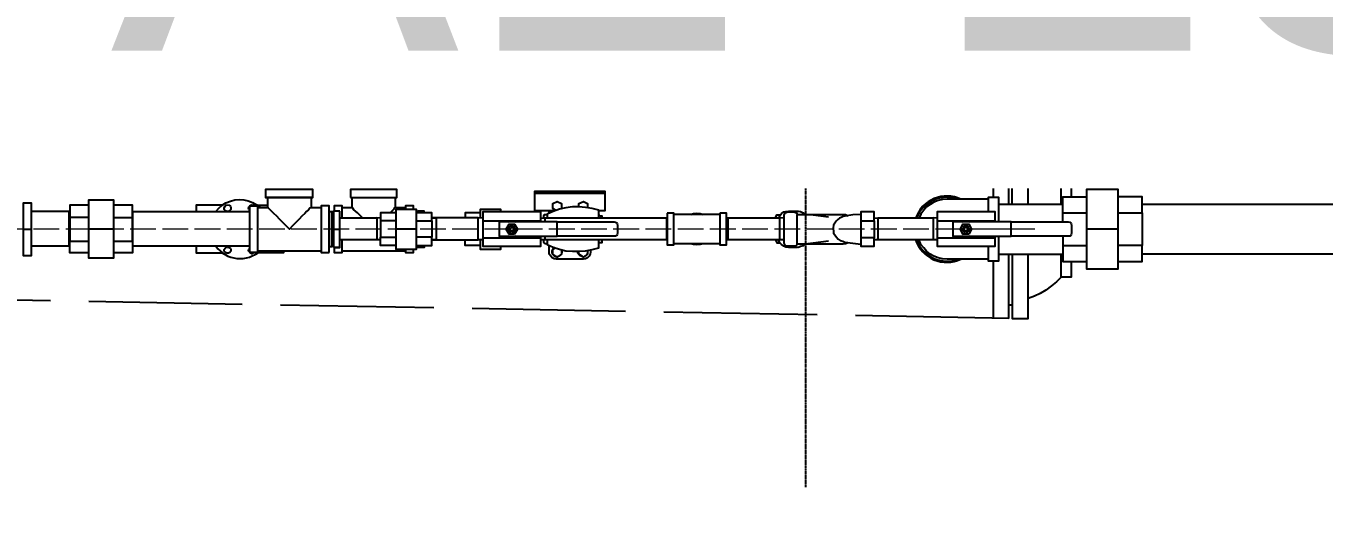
# Model space of a CAD drawing. Header units: millimetres. Extents: x -300 to 383236, y -195106 to -144646.
# Drawn here: x 19859 to 21106, y -175817 to -175353 of the extents above; entities that cross this region are included whole.
import ezdxf
from ezdxf.enums import TextEntityAlignment as Align

# ---------------------------------------------------------------- set-up
doc = ezdxf.new("R2010")
doc.units = ezdxf.units.MM
doc.header["$LTSCALE"] = 60
doc.set_wipeout_variables(frame=1)
doc.linetypes.add('CENTER2', pattern=[28.575, 19.05, -3.175, 3.175, -3.175])
doc.linetypes.add('PDF_IMPORT', pattern=[1, 0.8, -0.2])
doc.layers.add('C_TEXT_CONTAINER NO', color=7, linetype='Continuous')
doc.layers.add('CENTER', color=1, linetype='CENTER2')
doc.layers.add('EQUIPMENT', color=253, linetype='Continuous', lineweight=0)
doc.styles.add('Arial', font='arial.ttf')

# ---------------------------------------------------------------- blocks, each defined once
blk = doc.blocks.new('A$C44261593')
h = blk.add_hatch()
h.set_pattern_fill('ANSI31', color=253, scale=100)
h.set_pattern_definition([(45, (0, -50460), (-224.5064, 224.5064), [])])
edge = h.paths.add_edge_path()
edge.add_line((-58347, -14256), (-58347, -14056))
edge.add_line((-58347, -14056), (-57547, -14056))
edge.add_line((-57547, -14056), (-57547, -15056))
edge.add_line((-57547, -15056), (-60547, -15056))
edge.add_line((-60547, -15056), (-60547, -31056))
edge.add_line((-60547, -31056), (-57647, -31056))
edge.add_line((-57647, -31056), (-57647, -32268))
edge.add_line((-57647, -32268), (-43347, -32268))
edge.add_line((-43347, -32268), (-43347, -29256))
edge.add_line((-43347, -29256), (-34347, -29256))
edge.add_line((-34347, -29256), (-34347, -14206))
edge.add_line((-34347, -14206), (-33547, -14206))
edge.add_line((-33547, -14206), (-33547, -29256))
edge.add_line((-33547, -29256), (-30497, -29256))
edge.add_line((-30497, -29256), (-30497, -30056))
edge.add_line((-30497, -30056), (-30547, -30056))
edge.add_line((-30547, -30056), (-30547, -34906))
edge.add_line((-30547, -34906), (-30569.2, -34906))
edge.add_arc((-31589.7, -35133.7), 1045.6, 12.5777, 76.5787)
edge.add_line((-31347, -34116.7), (-31347, -30056))
edge.add_line((-31347, -30056), (-42547, -30056))
edge.add_line((-42547, -30056), (-42547, -34906))
edge.add_line((-42547, -34906), (-43347, -34906))
edge.add_line((-43347, -34906), (-43347, -33068))
edge.add_line((-43347, -33068), (-57647, -33068))
edge.add_line((-57647, -33068), (-57647, -34906))
edge.add_line((-57647, -34906), (-58447, -34906))
edge.add_line((-58447, -34906), (-58447, -31856))
edge.add_line((-58447, -31856), (-66197, -31856))
edge.add_line((-66197, -31856), (-66197, -31056))
edge.add_line((-66197, -31056), (-61347, -31056))
edge.add_line((-61347, -31056), (-61347, -14256))
edge.add_line((-61347, -14256), (-58347, -14256))

msp = doc.modelspace()

# ---------------------------------------------------------------- linework, layer by layer
at = {"layer": 'CENTER', "color": 253, "ltscale": 0.001}
msp.add_line((20608, -174462.6), (20608, -175796.7), dxfattribs=at)
at = {"layer": 'EQUIPMENT', "color": 253, "lineweight": 25}
for points in [[(20098.7, -175421.8), (19836.2, -175421.8), (19836.2, -175158.2)], [(20141, -175215.9), (20141, -175421.8), (20125.4, -175421.8)], [(20295, -175302.7), (20295, -175381.8), (20295, -175382.6), (20295, -175383.4), (20295, -175383.7), (20848.8, -175383.7), (20848.8, -175383.4), (20848.8, -175382.6), (20848.8, -175381.8), (20848.8, -175244.7)], [(20098.7, -175307.7), (20098.7, -175499.8)], [(20125.4, -175307.7), (20125.4, -175499.8)], [(20193.4, -175338.4), (20193.4, -175358.3)], [(20959.9, -175350.3), (20956.7, -175353.5), (20956.2, -175353.5), (20955.4, -175353.5), (20953.5, -175353.5), (20951.2, -175353.5), (20948.2, -175353.5), (20944.8, -175353.5), (20941.4, -175353.5), (20937.7, -175353.5), (20934, -175353.5), (20930.3, -175353.5), (20927.1, -175353.5), (20924.2, -175353.5), (20922.1, -175353.5), (20920.2, -175353.5), (20919.1, -175353.5), (20918.6, -175353.5), (20915.4, -175350.3)], [(20174.1, -175358.3), (20174.1, -175373.1), (20183.6, -175373.1), (20202.9, -175373.1), (20202.9, -175358.3)], [(20183.6, -175358.3), (20183.6, -175373.1)], [(20212.4, -175358.3), (20212.4, -175373.1), (20202.9, -175373.1)], [(20924.2, -175412.2), (20924.2, -175353.5)], [(20950.9, -175412.2), (20950.9, -175353.5)], [(20179.9, -175373.1), (20179.9, -175374.4)], [(20179.9, -175499.8), (20179.9, -175374.4), (20180.4, -175374.4), (20181.2, -175374.4), (20182.8, -175374.4), (20184.7, -175374.4), (20187.3, -175374.4), (20190.2, -175374.4), (20193.4, -175374.4), (20196.3, -175374.4), (20198.9, -175374.4), (20201.6, -175374.4), (20203.4, -175374.4), (20205, -175374.4), (20206.4, -175374.4), (20206.6, -175374.4), (20206.6, -175499.8)], [(20206.4, -175373.1), (20206.6, -175374.4)], [(20344.2, -175383.7), (20344.2, -175409.1), (20496.6, -175409.1), (20496.6, -175383.7)], [(20682.9, -175409.1), (20649, -175409.1), (20649, -175383.7)], [(20682.9, -175412.2), (20682.9, -175383.7)], [(20709.6, -175409.1), (20801.4, -175409.1), (20801.4, -175383.7)], [(20709.6, -175412.2), (20709.6, -175383.7)], [(20722.6, -175428.4), (20716.5, -175428.4), (20715.4, -175428.1), (20714.4, -175427), (20713.3, -175426.3), (20713.3, -175424.9), (20713.3, -175418.8)], [(20920.5, -175428.4), (20920.5, -175424.9), (20920.5, -175418.8)], [(20954.6, -175438.2), (20954.6, -175435.2), (20954.6, -175432.1), (20954.6, -175428.4), (20954.6, -175424.9), (20954.6, -175418.8)], [(20729.2, -175432.1), (20784.5, -175432.1), (20784.5, -175432.6), (20784.5, -175433.4), (20784.5, -175435), (20784.5, -175436.8), (20784.5, -175439.5), (20784.5, -175442.4), (20784.5, -175445.6), (20784.5, -175448.5), (20784.5, -175451.1), (20784.5, -175453.8), (20784.5, -175455.6), (20784.5, -175457.2), (20784.5, -175458.5), (20784.5, -175458.8), (20729.2, -175458.8)], [(20786.1, -175432.1), (20784.5, -175432.1)], [(20786.1, -175435.8), (20786.1, -175426.3), (20800.6, -175426.3)], [(20800.6, -175455.1), (20786.1, -175455.1), (20786.1, -175435.8), (20800.6, -175435.8)], [(20835.3, -175435.8), (20835.3, -175426.3), (20820.5, -175426.3)], [(20820.5, -175435.8), (20835.3, -175435.8), (20835.3, -175455.1), (20820.5, -175455.1)], [(20835.3, -175432.1), (20836.9, -175432.1), (20836.9, -175432.6), (20836.9, -175433.4), (20836.9, -175435), (20836.9, -175436.8), (20836.9, -175439.5), (20836.9, -175442.4), (20836.9, -175445.6), (20836.9, -175448.5), (20836.9, -175451.1), (20836.9, -175453.8), (20836.9, -175455.6), (20836.9, -175457.2), (20836.9, -175458.5), (20836.9, -175458.8), (20835.3, -175458.5)], [(20836.9, -175432.1), (20904.6, -175432.1)], [(20911.2, -175428.4), (20917.3, -175428.4), (20920.7, -175428.4), (20924.2, -175428.4), (20927.3, -175428.4), (20930.3, -175428.4), (20932.9, -175428.4), (20935, -175428.4), (20936.6, -175428.4), (20937.1, -175428.4), (20937.7, -175428.4), (20941.4, -175428.6), (20944.5, -175429.7), (20947.7, -175431.5), (20950.6, -175433.7), (20952.5, -175436.8), (20954.1, -175440), (20954.6, -175443.7), (20954.6, -175447.2), (20954.1, -175450.6), (20952.5, -175454), (20950.6, -175456.9), (20947.7, -175459.1), (20944.5, -175461.2), (20941.4, -175462), (20937.7, -175462.8), (20937.1, -175462.8), (20936.6, -175462.8), (20935, -175462.8), (20932.9, -175462.8), (20930.3, -175462.8), (20927.3, -175462.8), (20924.2, -175462.8), (20920.7, -175462.8), (20917.3, -175462.8), (20911.2, -175462.8)], [(20820.5, -175445.6), (20800.6, -175445.6)], [(20786.1, -175458.5), (20784.5, -175458.8)], [(20786.1, -175455.1), (20786.1, -175464.6), (20800.6, -175464.6)], [(20820.5, -175464.6), (20835.3, -175464.6), (20835.3, -175455.1)], [(20836.9, -175458.8), (20904.6, -175458.8)], [(20753.8, -175482.1), (20753.8, -175466.2), (20753.5, -175466.2), (20752.5, -175466.2), (20750.9, -175466.2), (20749, -175466.2), (20746.4, -175466.2), (20744.3, -175466.2), (20741.6, -175466.2), (20739.5, -175466.2), (20737.1, -175466.2), (20736, -175466.2), (20735, -175466.2), (20734.7, -175466.2), (20734.7, -175482.1)], [(20788.7, -175517.8), (20788.7, -175510.7), (20788.7, -175504), (20788.7, -175497.2), (20788.7, -175491.3), (20788.7, -175485.8), (20788.7, -175480.8), (20788.7, -175476.3), (20788.7, -175472.6), (20788.7, -175469.1), (20788.7, -175466.5), (20788.7, -175464.6)], [(20803.5, -175524.7), (20803.5, -175517), (20803.5, -175509.6), (20803.5, -175503), (20803.5, -175496.4), (20803.5, -175490.3), (20803.5, -175485), (20803.5, -175479.7), (20803.5, -175475.5), (20803.5, -175471.5), (20803.5, -175468.3)], [(20806.7, -175475.7), (20803.5, -175475.7)], [(20806.7, -175524.7), (20806.7, -175517), (20806.7, -175509.6), (20806.7, -175503), (20806.7, -175496.4), (20806.7, -175490.3), (20806.7, -175485), (20806.7, -175479.7), (20806.7, -175475.5), (20806.7, -175471.5), (20806.7, -175468.3)], [(20822, -175524.7), (20822, -175517), (20822, -175509.9), (20822, -175503), (20822, -175496.6), (20822, -175490.5), (20822, -175485.3), (20822, -175480.2), (20822, -175464.6)], [(20822, -175498), (20826.8, -175498), (20826.8, -175464.6)], [(20826.8, -175483.7), (20832.9, -175486.6), (20838.4, -175489.8), (20844.3, -175493.5), (20849.3, -175498), (20853.8, -175502.7)], [(20095.2, -175510.7), (20095.2, -175507.5), (20095.2, -175506.2), (20091.8, -175506.2), (20091.8, -175499.8), (20101.8, -175499.8)], [(20122.2, -175506.2), (20132.3, -175506.2), (20132.3, -175499.8), (20122.2, -175499.8)], [(20183.1, -175499.8), (20173, -175499.8), (20173, -175506.2), (20183.1, -175506.2), (20203.2, -175506.2), (20203.2, -175499.8), (20183.1, -175499.8), (20183.1, -175506.2)], [(20203.2, -175506.2), (20213.2, -175506.2), (20213.2, -175499.8), (20203.2, -175499.8)], [(20134.7, -175518.3), (20134.7, -175510.7), (20134.4, -175510.7), (20133.3, -175510.7), (20131.5, -175510.7), (20129.1, -175510.7), (20126.7, -175510.7), (20123.5, -175510.7), (20119.6, -175510.7), (20115.9, -175510.7), (20112.2, -175510.7), (20108.2, -175510.7), (20104.5, -175510.7), (20101, -175510.7), (20097.9, -175510.7), (20095, -175510.7), (20092.6, -175510.7), (20091, -175510.7), (20089.9, -175510.7), (20089.4, -175510.7), (20089.4, -175518.3)], [(20091.8, -175506.2), (20101.8, -175506.2)], [(20132.3, -175506.2), (20128.8, -175506.2), (20128.6, -175506.2), (20127.5, -175506.2), (20125.7, -175506.2), (20123.5, -175506.2), (20120.6, -175506.2), (20117.5, -175506.2), (20114, -175506.2), (20110.6, -175506.2), (20106.9, -175506.2), (20103.7, -175506.2), (20101, -175506.2), (20098.4, -175506.2), (20096.8, -175506.2), (20095.5, -175506.2), (20095.2, -175506.2)], [(20128.8, -175506.2), (20128.8, -175507.5), (20128.6, -175507.5), (20127.5, -175507.5), (20125.7, -175507.5), (20123.5, -175507.5), (20120.6, -175507.5), (20117.5, -175507.5), (20114, -175507.5), (20110.6, -175507.5), (20106.9, -175507.5), (20103.7, -175507.5), (20101, -175507.5), (20098.4, -175507.5), (20096.8, -175507.5), (20095.5, -175507.5), (20095.2, -175507.5)], [(20128.8, -175510.7), (20128.8, -175507.5)], [(20210.1, -175506.2), (20210.1, -175507.5), (20209.8, -175507.5), (20208.5, -175507.5), (20206.9, -175507.5), (20204.5, -175507.5), (20201.6, -175507.5), (20198.4, -175507.5), (20195, -175507.5), (20191.5, -175507.5), (20187.8, -175507.5), (20184.7, -175507.5), (20182, -175507.5), (20179.6, -175507.5), (20177.8, -175507.5), (20176.7, -175507.5), (20176.5, -175507.5), (20176.5, -175506.2)], [(20176.5, -175510.7), (20176.5, -175507.5)], [(20209.8, -175510.7), (20210.1, -175507.5)], [(20415.4, -175514.4), (20348.2, -175514.4), (20348.2, -175512.2), (20415.4, -175512.2), (20415.4, -175514.4), (20415.4, -175531), (20409.6, -175531)], [(20853.8, -175524.7), (20853.8, -175519.9), (20853.8, -175515.4), (20853.8, -175511.4), (20853.8, -175508.3), (20853.8, -175505.9), (20853.8, -175504.3), (20853.8, -175503), (20853.8, -175502.7), (20863.3, -175502.7), (20863.3, -175503), (20863.3, -175504), (20863.3, -175505.6), (20863.3, -175507.7), (20863.3, -175510.7), (20863.3, -175513.8), (20863.3, -175517.5)], [(19856.6, -175548.8), (19864, -175548.8), (19864, -175574.2), (19856.6, -175574.2), (19856.6, -175548.8), (19856.6, -175523.4), (19864, -175523.4), (19864, -175548.8)], [(19919.3, -175525.7), (19901.3, -175525.7), (19901.3, -175537.4), (19901.3, -175560.1), (19919.3, -175560.1)], [(19943.4, -175537.4), (19961.6, -175537.4), (19961.6, -175525.7), (19943.4, -175525.7)], [(20048.9, -175524.9), (20047.3, -175525.5), (20045.5, -175525.7), (20022.5, -175525.7), (20022.5, -175526.3), (20022.5, -175526.8), (20022.5, -175528.1), (20022.5, -175530), (20022.5, -175531.8)], [(20041.5, -175531.8), (20044.4, -175528.6), (20047.6, -175525.5), (20051.3, -175523.4), (20055.5, -175521.8), (20059.8, -175520.4), (20064, -175520.2), (20068.5, -175520.4), (20072.7, -175521.5), (20076.7, -175523.1), (20080.7, -175525.2), (20084.1, -175527.9)], [(20074.1, -175530.5), (20073.3, -175529.7), (20073, -175528.4), (20073.3, -175527.1), (20074.1, -175526.3), (20075.1, -175525.5), (20076.2, -175525.2), (20077.5, -175525.5), (20078.8, -175526.3)], [(20080.4, -175524.9), (20082.3, -175525.5), (20083.9, -175525.7), (20091.5, -175525.7)], [(20133.1, -175518.3), (20133.1, -175527.9), (20132.8, -175528.1), (20132, -175528.6), (20130.7, -175530), (20128.8, -175531.8), (20127, -175533.7), (20124.3, -175536.3), (20121.7, -175539.2), (20118.5, -175542.4), (20115.3, -175545.6), (20112.2, -175548.8), (20109, -175545.6), (20105.8, -175542.4), (20102.6, -175539.2), (20100, -175536.3), (20097.3, -175533.7), (20095.2, -175531.8), (20093.6, -175530), (20092.3, -175528.6), (20091.5, -175528.1), (20091.5, -175527.9), (20091.5, -175518.3)], [(20182.5, -175537.9), (20179.9, -175535.3), (20177.8, -175533.1), (20175.9, -175531.3), (20174.3, -175530), (20173.3, -175528.6), (20172.8, -175528.1), (20172.5, -175527.9), (20172.5, -175518.3)], [(20214, -175518.3), (20214, -175527.9), (20214, -175528.1), (20213, -175528.6), (20212.2, -175529.7), (20210.6, -175531.3), (20209, -175533.1)], [(20367.2, -175531), (20348.2, -175531), (20348.2, -175514.4)], [(20368, -175530.5), (20365.4, -175528.9), (20365.4, -175524.1), (20369.6, -175522), (20373.6, -175524.1), (20373.6, -175528.9)], [(20390.5, -175527.1), (20390.5, -175524.1), (20394.7, -175522), (20398.7, -175524.1), (20398.7, -175528.1)], [(20783.9, -175519.9), (20775.7, -175519.9), (20771.2, -175519.9), (20766.7, -175519.9), (20762.5, -175519.9), (20758.5, -175519.9), (20755.1, -175519.9), (20751.9, -175519.9), (20749, -175519.9), (20747.2, -175519.9), (20745.6, -175519.9), (20744.5, -175519.9), (20744.3, -175519.9), (20739.8, -175520.2), (20735.5, -175521), (20731.6, -175522.6), (20728.1, -175524.9), (20724.4, -175527.3), (20721.8, -175530.5), (20719.1, -175534.2), (20717.3, -175537.9)], [(20783.9, -175532.1), (20783.9, -175528.6), (20783.9, -175525.5), (20783.9, -175522.6), (20783.9, -175520.7), (20783.9, -175519.1), (20783.9, -175518.3), (20783.9, -175517.8), (20793.5, -175517.8), (20793.5, -175518.3), (20793.5, -175519.1), (20793.5, -175520.7), (20793.5, -175523.1), (20793.5, -175525.7), (20793.5, -175529.4), (20793.5, -175533.1), (20793.5, -175537.4), (20793.5, -175541.6)], [(20793.5, -175524.7), (20855.4, -175524.7)], [(20855.4, -175533.1), (20855.4, -175517.5), (20878.1, -175517.5)], [(20931.6, -175533.1), (20931.6, -175517.5), (20908.6, -175517.5)], [(20931.6, -175524.7), (21464.2, -175524.7), (21464.2, -175524.9), (21464.2, -175525.7), (21464.2, -175527.9), (21464.2, -175530.2), (21464.2, -175533.1), (21464.2, -175536.6), (21464.2, -175540.6), (21464.2, -175544.5), (21464.2, -175548.8), (21464.2, -175552.7), (21464.2, -175557), (21464.2, -175560.7), (21464.2, -175564.4), (21464.2, -175567), (21464.2, -175569.7), (21464.2, -175571.2), (21464.2, -175572.6), (21464.2, -175572.8), (20931.6, -175572.8)], [(19900.5, -175531.8), (19864, -175531.8)], [(19901.3, -175565.2), (19900.5, -175565.2), (19900.5, -175564.9), (19900.5, -175563.8), (19900.5, -175562), (19900.5, -175559.9), (19900.5, -175557), (19900.5, -175553.8), (19900.5, -175550.3), (19900.5, -175546.9), (19900.5, -175543.7), (19900.5, -175540.6), (19900.5, -175537.6), (19900.5, -175535), (19900.5, -175533.4), (19900.5, -175532.1), (19900.5, -175531.8), (19901.3, -175531.8)], [(19919.3, -175537.4), (19901.3, -175537.4)], [(19961.6, -175531.8), (19961.9, -175531.8)], [(19961.6, -175560.1), (19961.6, -175537.4)], [(20074.1, -175565.2), (19961.9, -175565.2), (19961.9, -175564.9), (19961.9, -175563.8), (19961.9, -175562), (19961.9, -175559.9), (19961.9, -175557), (19961.9, -175553.8), (19961.9, -175550.3), (19961.9, -175546.9), (19961.9, -175543.7), (19961.9, -175540.6), (19961.9, -175537.6), (19961.9, -175535), (19961.9, -175533.4), (19961.9, -175532.1), (19961.9, -175531.8), (20074.1, -175531.8)], [(20078.8, -175571.2), (20077.5, -175571.8), (20076.2, -175572.3), (20075.1, -175571.8), (20074.1, -175571.2), (20074.1, -175571), (20074.1, -175569.7), (20074.1, -175568.1), (20074.1, -175566), (20074.1, -175563), (20074.1, -175559.9), (20074.1, -175556.4), (20074.1, -175552.5), (20074.1, -175548.8), (20074.1, -175544.8), (20074.1, -175541.1), (20074.1, -175537.4), (20074.1, -175534.2), (20074.1, -175531.6), (20074.1, -175529.4), (20074.1, -175527.3), (20074.1, -175526.5), (20074.1, -175526.3), (20081.5, -175526.3), (20081.5, -175526.5), (20081.5, -175527.3), (20081.5, -175529.4), (20081.5, -175531.6), (20081.5, -175534.2), (20081.5, -175537.4), (20081.5, -175541.1), (20081.5, -175544.8), (20081.5, -175548.8), (20081.5, -175552.5), (20081.5, -175556.4), (20081.5, -175559.9), (20081.5, -175563), (20081.5, -175566), (20081.5, -175568.1), (20081.5, -175569.7), (20081.5, -175571), (20081.5, -175571.2), (20074.1, -175571.2)], [(20081.5, -175527.9), (20091.5, -175527.9)], [(20133.1, -175527.9), (20142.6, -175527.9)], [(20150.3, -175531.8), (20152.9, -175531.8)], [(20154.5, -175565.4), (20152.9, -175565.4), (20152.9, -175565.2), (20152.9, -175563.8), (20152.9, -175562.2), (20152.9, -175559.9), (20152.9, -175557), (20152.9, -175553.8), (20152.9, -175550.3), (20152.9, -175546.9), (20152.9, -175543.2), (20152.9, -175540), (20152.9, -175537.4), (20152.9, -175535), (20152.9, -175533.1), (20152.9, -175532.1), (20152.9, -175531.8), (20154.5, -175531.8)], [(20163, -175537.9), (20163, -175534.7), (20163, -175531.6), (20163, -175529.4), (20163, -175527.9), (20163, -175526.5), (20163, -175526.3), (20155.3, -175526.3), (20155.3, -175526.5), (20155.3, -175527.3), (20155.3, -175528.9), (20155.3, -175531.3)], [(20160.8, -175537.9), (20196.3, -175537.9), (20196.3, -175538.2), (20196.3, -175539.5), (20196.3, -175541.1), (20196.3, -175543.2), (20196.3, -175545.8), (20196.3, -175548.8), (20196.3, -175551.7), (20196.3, -175554), (20196.3, -175556.4), (20196.3, -175558), (20196.3, -175558.8), (20196.3, -175559.1), (20160.8, -175559.1)], [(20163, -175527.9), (20172.5, -175527.9)], [(20199.7, -175538.2), (20196.3, -175537.9)], [(20214.6, -175533.1), (20199.7, -175533.1), (20199.7, -175540.8), (20199.7, -175556.4), (20214.6, -175556.4)], [(20214, -175527.9), (20223.8, -175527.9)], [(20231.5, -175529.7), (20231.5, -175528.1), (20231.5, -175527.1), (20231.5, -175526.5), (20231.5, -175526.3), (20223.8, -175526.3), (20223.8, -175526.5), (20223.8, -175527.1), (20223.8, -175528.1), (20223.8, -175529.7)], [(20234.4, -175540.8), (20249, -175540.8), (20249, -175533.1), (20234.4, -175533.1), (20234.4, -175532.1), (20234.4, -175531.8), (20235.5, -175531.8)], [(20241.8, -175533.1), (20241.8, -175531.3), (20235.5, -175531.3), (20235.5, -175533.1)], [(20249, -175538.2), (20253.4, -175537.9), (20253.4, -175538.2), (20253.4, -175539.5), (20253.4, -175541.1), (20253.4, -175543.2), (20253.4, -175545.8), (20253.4, -175548.8), (20253.4, -175551.7), (20253.4, -175554), (20253.4, -175556.4), (20253.4, -175558), (20253.4, -175558.8), (20253.4, -175559.1), (20249, -175559.1), (20253.4, -175559.1), (20293.7, -175559.1), (20293.7, -175558.8), (20293.7, -175558), (20293.7, -175556.4), (20293.7, -175554), (20293.7, -175551.7), (20293.7, -175548.8), (20293.7, -175545.8), (20293.7, -175543.2), (20293.7, -175541.1), (20293.7, -175539.5), (20293.7, -175538.2), (20293.7, -175537.9), (20253.4, -175537.9), (20249, -175537.9)], [(20295.5, -175533.1), (20281, -175533.1), (20281, -175537.9)], [(20298.2, -175538.2), (20293.7, -175537.9)], [(20315.4, -175532.1), (20315.4, -175529.7), (20295.5, -175529.7), (20295.5, -175537.9)], [(20353.7, -175541.6), (20353.7, -175540.6), (20353.7, -175532.1), (20298.2, -175532.1), (20298.2, -175540.6), (20353.7, -175540.6)], [(20353.7, -175538.2), (20357.7, -175537.9), (20357.7, -175538.2), (20357.7, -175539), (20357.7, -175540), (20357.7, -175541.6)], [(20356.6, -175537.9), (20356.6, -175536.3), (20356.9, -175535.3), (20357.4, -175534.7), (20358.2, -175534.7), (20359.8, -175534.7)], [(20357.7, -175537.9), (20474.6, -175537.9), (20474.6, -175538.2), (20474.6, -175539.5), (20474.6, -175541.1), (20474.6, -175543.2), (20474.6, -175545.8), (20474.6, -175548.8), (20474.6, -175551.7), (20474.6, -175554), (20474.6, -175556.4), (20474.6, -175558), (20474.6, -175558.8), (20474.6, -175559.1), (20357.7, -175559.1)], [(20409.6, -175537.9), (20409.6, -175530.5), (20403.2, -175528.9), (20396.9, -175527.9), (20390.5, -175527.1), (20384.2, -175527.3), (20377.8, -175528.1), (20371.7, -175529.4), (20365.6, -175531.6), (20359.8, -175534.2), (20359.8, -175537.9)], [(20361.7, -175533.1), (20361.7, -175531)], [(20367, -175531), (20366.7, -175531)], [(20412.7, -175537.9), (20412.7, -175536.1), (20411.1, -175536.1), (20410.1, -175535.8), (20409.6, -175535), (20409.6, -175534.5)], [(20475.2, -175537.9), (20474.6, -175537.9)], [(20525.7, -175534.7), (20481.5, -175534.7)], [(20497.9, -175534.7), (20500.6, -175533.7), (20503.7, -175533.4), (20506.9, -175533.7), (20509.8, -175534.7)], [(20532.1, -175537.9), (20533.4, -175537.9), (20533.4, -175538.2), (20533.4, -175539.5), (20533.4, -175541.1), (20533.4, -175543.2), (20533.4, -175545.8), (20533.4, -175548.8), (20533.4, -175551.7), (20533.4, -175554), (20533.4, -175556.4), (20533.4, -175558), (20533.4, -175558.8), (20533.4, -175559.1), (20532.1, -175559.1)], [(20533.4, -175537.9), (20583.1, -175537.9), (20583.1, -175538.2), (20583.1, -175539.5), (20583.1, -175541.1), (20583.1, -175543.2), (20583.1, -175545.8), (20583.1, -175548.8), (20583.1, -175551.7), (20583.1, -175554), (20583.1, -175556.4), (20583.1, -175558), (20583.1, -175558.8), (20583.1, -175559.1), (20533.4, -175559.1)], [(20579.4, -175537.9), (20580.7, -175535), (20583.9, -175535)], [(20582.1, -175537.9), (20583.6, -175535.8), (20585.2, -175533.7), (20587.4, -175532.1), (20589.2, -175531.6), (20591.9, -175531.3), (20600.6, -175531.3)], [(20587.6, -175538.2), (20583.1, -175537.9)], [(20630.2, -175560.4), (20615.4, -175562.2), (20607.7, -175563), (20600.3, -175563), (20599.8, -175563.8), (20598.5, -175564.9), (20597.1, -175565.2), (20590.8, -175565.2), (20589.5, -175564.9), (20588.7, -175564.4), (20587.9, -175563.3), (20587.6, -175562), (20587.6, -175561.7), (20587.6, -175560.7), (20587.6, -175559.1), (20587.6, -175557), (20587.6, -175554.3), (20587.6, -175551.7), (20587.6, -175548.8), (20587.6, -175545.6), (20587.6, -175542.9), (20587.6, -175540.6), (20587.6, -175538.2), (20587.6, -175536.6), (20587.6, -175535.8), (20587.6, -175535.3), (20587.9, -175534.2), (20588.7, -175533.1), (20589.5, -175532.6), (20590.8, -175532.1), (20597.1, -175532.1), (20598.5, -175532.6), (20599.8, -175533.1), (20600.3, -175534.5), (20600.6, -175534.5), (20644.5, -175534.5), (20646.6, -175534.7), (20649, -175535.8)], [(20596.6, -175532.1), (20598.7, -175531.3), (20601.4, -175531.3), (20603.5, -175531.6), (20605.9, -175532.9), (20607.7, -175534.5)], [(20649, -175561.7), (20646.6, -175562.8), (20644.5, -175563), (20600.6, -175563), (20600.3, -175563), (20600.3, -175562.8), (20600.3, -175561.5), (20600.3, -175559.9), (20600.3, -175557.5), (20600.3, -175554.8), (20600.3, -175551.9), (20600.3, -175548.8), (20600.3, -175545.6), (20600.3, -175542.4), (20600.3, -175539.8), (20600.3, -175537.6), (20600.3, -175535.8), (20600.3, -175534.7), (20600.3, -175534.5), (20607.7, -175534.7), (20615.4, -175535), (20630.2, -175536.8)], [(20661.4, -175534.5), (20653.8, -175535), (20646.1, -175536.1), (20644.2, -175536.6), (20642.4, -175537.4), (20640.8, -175538.2), (20639.2, -175539.5), (20637.6, -175541.1), (20636.3, -175542.9), (20635.2, -175544.8), (20634.7, -175547.4), (20634.7, -175548.8), (20635, -175550.1), (20635.2, -175552.5), (20636.3, -175554.3), (20637.9, -175556.4), (20639.5, -175558.3), (20641.6, -175559.6), (20644, -175560.4), (20646.1, -175561.2), (20653.8, -175562.2), (20661.4, -175563)], [(20661.4, -175540.6), (20674.1, -175540.6), (20674.1, -175532.1), (20661.4, -175532.1), (20661.4, -175536.3), (20661.4, -175540.6), (20661.4, -175548.5), (20661.4, -175548.8), (20661.4, -175557), (20661.4, -175561.2), (20661.4, -175565.2), (20674.1, -175565.2), (20674.1, -175557)], [(20674.1, -175538.2), (20677.6, -175537.9), (20677.6, -175538.2), (20677.6, -175539.5), (20677.6, -175541.1), (20677.6, -175543.2), (20677.6, -175545.8), (20677.6, -175548.8), (20677.6, -175551.7), (20677.6, -175554), (20677.6, -175556.4), (20677.6, -175558), (20677.6, -175558.8), (20677.6, -175559.1), (20674.1, -175559.1)], [(20677.6, -175537.9), (20730.8, -175537.9), (20730.8, -175538.2), (20730.8, -175539.5), (20730.8, -175541.1), (20730.8, -175543.2), (20730.8, -175545.8), (20730.8, -175548.8), (20730.8, -175551.7), (20730.8, -175554), (20730.8, -175556.4), (20730.8, -175558), (20730.8, -175558.8), (20730.8, -175559.1), (20677.6, -175559.1)], [(20734.7, -175538.2), (20730.8, -175537.9)], [(20790.3, -175541.6), (20790.3, -175540.6), (20790.3, -175532.1), (20734.7, -175532.1), (20734.7, -175540.6), (20790.3, -175540.6)], [(20855.4, -175541.6), (20855.4, -175533.1), (20878.1, -175533.1)], [(20908.6, -175533.1), (20931.6, -175533.1), (20931.6, -175564.4), (20908.6, -175564.4)], [(19943.4, -175548.8), (19919.3, -175548.8)], [(20154.5, -175548.8), (20154.5, -175566.2)], [(20160.8, -175566.2), (20160.8, -175548.8)], [(20214.6, -175540.8), (20199.7, -175540.8)], [(20234.4, -175548.8), (20214.6, -175548.8)], [(20249, -175540.8), (20249, -175556.4), (20234.4, -175556.4)], [(20298.2, -175540.6), (20298.2, -175557), (20353.7, -175557)], [(20369.6, -175541.6), (20361.7, -175541.6), (20360.3, -175541.6), (20359.3, -175541.6), (20341, -175541.6), (20340, -175541.6), (20338.6, -175541.6), (20313.8, -175541.6), (20313.8, -175555.6), (20338.6, -175555.6), (20340, -175555.6), (20341, -175555.6), (20359.3, -175555.6), (20360.3, -175555.6), (20361.7, -175555.6), (20369.6, -175555.6)], [(20322.2, -175541.6), (20324.1, -175541.1), (20325.9, -175540.8), (20328.1, -175541.1), (20329.9, -175541.6)], [(20674.1, -175540.6), (20674.1, -175557), (20661.4, -175557)], [(20734.7, -175540.6), (20734.7, -175557), (20790.3, -175557)], [(20805.9, -175541.6), (20798.2, -175541.6), (20796.6, -175541.6), (20795.6, -175541.6), (20777.6, -175541.6), (20776.3, -175541.6), (20774.9, -175541.6), (20749.8, -175541.6), (20749.8, -175555.6), (20774.9, -175555.6), (20776.3, -175555.6), (20777.6, -175555.6), (20795.6, -175555.6), (20796.6, -175555.6), (20798.2, -175555.6), (20805.9, -175555.6)], [(20758.5, -175541.6), (20760.4, -175541.1), (20762.2, -175540.8), (20764.1, -175541.1), (20766.2, -175541.6)], [(20908.6, -175548.8), (20878.1, -175548.8)], [(19919.3, -175571.5), (19901.3, -175571.5), (19901.3, -175560.1)], [(19943.4, -175560.1), (19961.6, -175560.1), (19961.6, -175571.5), (19943.4, -175571.5)], [(20155.3, -175566.2), (20155.3, -175568.3), (20155.3, -175569.9), (20155.3, -175571), (20155.3, -175571.2), (20163, -175571.2), (20163, -175570.7), (20163, -175569.7), (20163, -175568.1), (20163, -175565.4), (20163, -175562.8), (20163, -175559.1)], [(20199.7, -175559.1), (20196.3, -175559.1)], [(20214.6, -175564.4), (20199.7, -175564.4), (20199.7, -175556.4)], [(20235.5, -175565.4), (20234.4, -175565.4), (20234.4, -175565.2), (20234.4, -175564.4), (20249, -175564.4), (20249, -175556.4)], [(20295.5, -175564.4), (20281, -175564.4), (20281, -175559.1)], [(20298.2, -175559.1), (20293.7, -175559.1)], [(20295.5, -175559.1), (20295.5, -175567.8), (20315.4, -175567.8), (20315.4, -175565.2)], [(20298.2, -175557), (20298.2, -175565.2), (20353.7, -175565.2), (20353.7, -175557), (20353.7, -175555.6)], [(20329.9, -175555.6), (20328.1, -175556.4), (20325.9, -175556.7), (20324.1, -175556.4), (20322.2, -175555.6)], [(20357.7, -175555.6), (20357.7, -175557.2), (20357.7, -175558.3), (20357.7, -175559.1), (20353.7, -175559.1)], [(20359.8, -175562.8), (20358.2, -175562.8), (20357.4, -175562.2), (20356.9, -175561.7), (20356.6, -175561.2), (20356.6, -175559.1)], [(20359.8, -175559.1), (20359.8, -175563.3), (20365.6, -175566), (20371.7, -175567.8), (20377.8, -175569.4), (20384.2, -175569.9), (20390.5, -175569.9), (20396.9, -175569.7), (20403.2, -175568.3), (20409.6, -175566.5), (20409.6, -175559.1)], [(20409.6, -175563), (20409.6, -175562), (20410.1, -175561.5), (20411.1, -175561.5), (20412.7, -175561.5), (20412.7, -175559.1)], [(20475.2, -175559.1), (20474.6, -175559.1)], [(20525.7, -175562.8), (20481.5, -175562.8)], [(20509.8, -175562.8), (20506.9, -175563.6), (20503.7, -175563.8), (20500.6, -175563.6), (20497.9, -175562.8)], [(20579.4, -175559.1), (20580.7, -175562), (20583.9, -175562)], [(20600.6, -175566.2), (20591.9, -175566.2), (20589.2, -175566), (20587.4, -175564.9), (20585.2, -175563.6), (20583.6, -175561.7), (20582.1, -175559.1)], [(20587.6, -175559.1), (20583.1, -175559.1)], [(20607.7, -175563), (20605.9, -175564.6), (20603.5, -175565.4), (20601.4, -175566.2), (20598.7, -175566), (20596.6, -175565.2)], [(20783.9, -175577.6), (20775.7, -175577.6), (20771.2, -175577.6), (20766.7, -175577.6), (20762.5, -175577.6), (20758.5, -175577.6), (20755.1, -175577.6), (20751.9, -175577.6), (20749, -175577.6), (20747.2, -175577.6), (20745.6, -175577.6), (20744.5, -175577.6), (20744.3, -175577.6), (20739.8, -175577.3), (20735.5, -175576.3), (20731.6, -175574.7), (20728.1, -175572.6), (20724.4, -175569.9), (20721.8, -175566.7), (20719.1, -175563.3), (20717.3, -175559.1)], [(20734.7, -175559.1), (20730.8, -175559.1)], [(20734.7, -175557), (20734.7, -175565.2), (20790.3, -175565.2), (20790.3, -175557), (20790.3, -175555.6)], [(20766.2, -175555.6), (20764.1, -175556.4), (20762.2, -175556.7), (20760.4, -175556.4), (20758.5, -175555.6)], [(20793.5, -175555.6), (20793.5, -175560.1), (20793.5, -175564.4), (20793.5, -175568.1), (20793.5, -175571.2), (20793.5, -175574.2), (20793.5, -175576.3), (20793.5, -175578.1), (20793.5, -175579.2), (20793.5, -175579.4), (20783.9, -175579.4), (20783.9, -175579.2), (20783.9, -175578.1), (20783.9, -175576.5), (20783.9, -175574.4), (20783.9, -175571.8), (20783.9, -175568.6), (20783.9, -175565.2)], [(20855.4, -175555.6), (20855.4, -175564.4), (20878.1, -175564.4)], [(19900.5, -175565.2), (19864, -175565.2)], [(19961.6, -175565.2), (19961.9, -175565.2)], [(20022.5, -175565.2), (20022.5, -175567.5), (20022.5, -175569.1), (20022.5, -175570.2), (20022.5, -175571.2), (20022.5, -175571.5), (20045.5, -175571.5), (20047.3, -175571.5), (20048.9, -175572.6)], [(20074.1, -175571), (20073.3, -175569.9), (20073, -175569.1), (20073.3, -175567.8), (20074.1, -175566.7)], [(20106.6, -175569.4), (20106.6, -175570.7), (20106.6, -175571.2), (20106.6, -175571.5), (20083.9, -175571.5), (20082.3, -175571.5), (20080.4, -175572.6)], [(20081.5, -175569.4), (20142.6, -175569.4)], [(20150.3, -175565.4), (20152.9, -175565.4)], [(20163, -175569.4), (20223.8, -175569.4)], [(20223.8, -175567.8), (20223.8, -175569.1), (20223.8, -175570.2), (20223.8, -175571), (20223.8, -175571.2), (20231.5, -175571.2), (20231.5, -175571), (20231.5, -175570.2), (20231.5, -175569.1), (20231.5, -175567.8)], [(20241.8, -175564.4), (20241.8, -175566.2), (20235.5, -175566.2), (20235.5, -175564.4)], [(20401.6, -175568.6), (20401.6, -175570.7), (20401.4, -175572.8), (20400.3, -175574.7), (20398.7, -175576.3), (20396.9, -175577.3), (20394.7, -175577.6), (20368.8, -175577.6), (20366.7, -175577.3), (20364.6, -175576.3), (20363.3, -175574.7), (20361.9, -175572.8), (20361.7, -175570.7), (20361.7, -175564.4)], [(20373.6, -175568.3), (20373.6, -175572.8), (20369.6, -175575.5), (20365.4, -175572.8), (20365.4, -175568.1), (20368, -175566.7)], [(20373.6, -175569.1), (20374.1, -175570.7), (20373.6, -175572.3)], [(20398.2, -175573.1), (20397.1, -175574.2), (20395.8, -175574.9), (20394.7, -175575.5), (20393.1, -175574.9), (20391.6, -175574.4), (20390.2, -175573.1), (20389.4, -175571.8), (20389.4, -175569.9)], [(20398.7, -175572.3), (20399, -175570.7), (20398.7, -175569.4), (20398.7, -175572.8), (20394.7, -175575.5), (20390.5, -175572.8), (20390.5, -175569.9)], [(20793.5, -175572.8), (20855.4, -175572.8)], [(20803.5, -175634.5), (20803.5, -175634.2), (20803.5, -175632.9), (20803.5, -175631.3), (20803.5, -175628.7), (20803.5, -175625.5), (20803.5, -175621.8), (20803.5, -175617.3), (20803.5, -175612.3), (20803.5, -175606.7), (20803.5, -175600.9), (20803.5, -175594), (20803.5, -175587.4), (20803.5, -175580.2), (20803.5, -175572.8)], [(20806.7, -175572.8), (20806.7, -175580.2), (20806.7, -175587.4), (20806.7, -175594), (20806.7, -175600.9), (20806.7, -175606.7), (20806.7, -175612.3), (20806.7, -175617.3), (20806.7, -175621.8), (20806.7, -175625.5), (20806.7, -175628.7), (20806.7, -175631.3), (20806.7, -175632.9), (20806.7, -175634.2), (20806.7, -175634.5), (20822, -175634.5), (20822, -175634.2), (20822, -175632.9), (20822, -175631.3), (20822, -175628.7), (20822, -175625.5), (20822, -175621.8), (20822, -175617.3), (20822, -175612.3), (20822, -175606.7), (20822, -175600.9), (20822, -175594), (20822, -175587.4), (20822, -175580.2), (20822, -175572.8)], [(20863.3, -175579.7), (20863.3, -175583.7), (20863.3, -175586.9), (20863.3, -175589.8), (20863.3, -175591.9), (20863.3, -175593.5), (20863.3, -175594.5), (20863.3, -175594.8), (20853.8, -175594.8), (20853.8, -175594), (20853.8, -175593.2), (20853.8, -175591.4), (20853.8, -175588.7), (20853.8, -175585.5), (20853.8, -175581.8), (20853.8, -175577.6), (20853.8, -175572.8)], [(20855.4, -175564.4), (20855.4, -175579.7), (20878.1, -175579.7)], [(20908.6, -175579.7), (20931.6, -175579.7), (20931.6, -175564.4)], [(20788.7, -175634.5), (20788.7, -175634.2), (20788.7, -175632.9), (20788.7, -175631), (20788.7, -175628.7), (20788.7, -175625.2), (20788.7, -175621.5), (20788.7, -175617), (20788.7, -175612), (20788.7, -175606.4), (20788.7, -175600.1), (20788.7, -175593.7), (20788.7, -175586.9), (20788.7, -175579.4)], [(20853.8, -175594.8), (20849.3, -175599.3), (20844.5, -175603.3), (20839.2, -175607.2), (20833.7, -175610.4), (20828.1, -175613), (20822, -175615.4)], [(20806.7, -175621.8), (20803.5, -175621.8)]]:
    msp.add_lwpolyline(points, dxfattribs=at)
for points in [[(20193.4, -175338.4), (20170.1, -175338.4), (20170.1, -175358.3), (20193.4, -175358.3), (20216.1, -175358.3), (20216.1, -175338.4)], [(20714.6, -175412.2), (20714.4, -175412.2), (20713.3, -175412.2), (20711.4, -175412.2), (20709.3, -175412.2), (20706.4, -175412.2), (20703.2, -175412.2), (20699.8, -175412.2), (20696.4, -175412.2), (20692.4, -175412.2), (20689, -175412.2), (20685.8, -175412.2), (20682.9, -175412.2), (20680.8, -175412.2), (20679.2, -175412.2), (20677.8, -175412.2), (20677.6, -175412.2), (20677.6, -175418.8), (20677.8, -175418.8), (20679.2, -175418.8), (20680.8, -175418.8), (20682.9, -175418.8), (20685.8, -175418.8), (20689, -175418.8), (20692.4, -175418.8), (20696.4, -175418.8), (20699.8, -175418.8), (20703.2, -175418.8), (20706.4, -175418.8), (20709.3, -175418.8), (20711.4, -175418.8), (20713.3, -175418.8), (20714.4, -175418.8), (20714.6, -175418.8)], [(20956.2, -175412.2), (20955.9, -175412.2), (20954.6, -175412.2), (20953, -175412.2), (20950.9, -175412.2), (20948, -175412.2), (20944.8, -175412.2), (20941.4, -175412.2), (20937.7, -175412.2), (20934, -175412.2), (20930.5, -175412.2), (20927.3, -175412.2), (20924.4, -175412.2), (20922.3, -175412.2), (20920.5, -175412.2), (20919.4, -175412.2), (20919.1, -175412.2), (20919.1, -175418.8), (20919.4, -175418.8), (20920.5, -175418.8), (20922.3, -175418.8), (20924.4, -175418.8), (20927.3, -175418.8), (20930.5, -175418.8), (20934, -175418.8), (20937.7, -175418.8), (20941.4, -175418.8), (20944.8, -175418.8), (20948, -175418.8), (20950.9, -175418.8), (20953, -175418.8), (20954.6, -175418.8), (20955.9, -175418.8), (20956.2, -175418.8)], [(20800.6, -175445.6), (20800.6, -175468.3), (20820.5, -175468.3), (20820.5, -175445.6), (20820.5, -175422.3), (20800.6, -175422.3)], [(20722.6, -175426.8), (20729.2, -175426.8), (20729.2, -175427), (20729.2, -175428.4), (20729.2, -175430), (20729.2, -175432.1), (20729.2, -175435), (20729.2, -175438.2), (20729.2, -175441.6), (20729.2, -175445.6), (20729.2, -175449), (20729.2, -175452.4), (20729.2, -175455.6), (20729.2, -175458.5), (20729.2, -175460.6), (20729.2, -175462.8), (20729.2, -175463.6), (20729.2, -175463.8), (20722.6, -175463.8), (20722.6, -175463.6), (20722.6, -175462.8), (20722.6, -175460.6), (20722.6, -175458.5), (20722.6, -175455.6), (20722.6, -175452.4), (20722.6, -175449), (20722.6, -175445.6), (20722.6, -175441.6), (20722.6, -175438.2), (20722.6, -175435), (20722.6, -175432.1), (20722.6, -175430), (20722.6, -175428.4), (20722.6, -175427)], [(20911.2, -175463.8), (20904.6, -175463.8), (20904.6, -175463.6), (20904.6, -175462.8), (20904.6, -175460.6), (20904.6, -175458.5), (20904.6, -175455.6), (20904.6, -175452.4), (20904.6, -175449), (20904.6, -175445.6), (20904.6, -175441.6), (20904.6, -175438.2), (20904.6, -175435), (20904.6, -175432.1), (20904.6, -175430), (20904.6, -175428.4), (20904.6, -175427), (20904.6, -175426.8), (20911.2, -175426.8), (20911.2, -175427), (20911.2, -175428.4), (20911.2, -175430), (20911.2, -175432.1), (20911.2, -175435), (20911.2, -175438.2), (20911.2, -175441.6), (20911.2, -175445.6), (20911.2, -175449), (20911.2, -175452.4), (20911.2, -175455.6), (20911.2, -175458.5), (20911.2, -175460.6), (20911.2, -175462.8), (20911.2, -175463.6)], [(20101.8, -175506.2), (20122.2, -175506.2), (20122.2, -175499.8), (20101.8, -175499.8)], [(20170.9, -175518.3), (20171.2, -175518.3), (20172, -175518.3), (20173.5, -175518.3), (20175.9, -175518.3), (20178.8, -175518.3), (20182, -175518.3), (20185.5, -175518.3), (20189.2, -175518.3), (20193.4, -175518.3), (20197.1, -175518.3), (20201.1, -175518.3), (20204.5, -175518.3), (20207.7, -175518.3), (20210.6, -175518.3), (20212.7, -175518.3), (20214.3, -175518.3), (20215.3, -175518.3), (20215.6, -175518.3), (20215.6, -175510.7), (20215.3, -175510.7), (20214.3, -175510.7), (20212.7, -175510.7), (20210.6, -175510.7), (20207.7, -175510.7), (20204.5, -175510.7), (20201.1, -175510.7), (20197.1, -175510.7), (20193.4, -175510.7), (20189.2, -175510.7), (20185.5, -175510.7), (20182, -175510.7), (20178.8, -175510.7), (20175.9, -175510.7), (20173.5, -175510.7), (20172, -175510.7), (20171.2, -175510.7), (20170.9, -175510.7)], [(20878.1, -175548.8), (20878.1, -175586.9), (20908.6, -175586.9), (20908.6, -175548.8), (20908.6, -175510.7), (20878.1, -175510.7)], [(19943.4, -175548.8), (19943.4, -175520.7), (19919.3, -175520.7), (19919.3, -175548.8), (19919.3, -175576.3), (19943.4, -175576.3)], [(20052.9, -175525.2), (20054.2, -175525.5), (20055.5, -175526.5), (20056.1, -175528.1), (20055.8, -175529.7), (20055, -175531), (20053.7, -175531.6), (20052.1, -175531.6), (20050.8, -175531), (20049.7, -175529.7), (20049.7, -175528.1), (20050.5, -175526.5), (20051.3, -175525.5)], [(20091.5, -175518.3), (20090.2, -175518.3), (20089.4, -175518.3), (20089.9, -175518.3), (20090.7, -175518.3), (20092.3, -175518.3), (20094.7, -175518.3), (20097.3, -175518.3), (20100.5, -175518.3), (20104.2, -175518.3), (20108.2, -175518.3), (20112.2, -175518.3), (20116.1, -175518.3), (20120.1, -175518.3), (20123.5, -175518.3), (20126.7, -175518.3), (20129.6, -175518.3), (20131.7, -175518.3), (20133.3, -175518.3), (20134.4, -175518.3), (20134.7, -175518.3), (20133.9, -175518.3), (20133.1, -175518.3), (20132.8, -175518.3), (20131.5, -175518.3), (20129.9, -175518.3), (20127.5, -175518.3), (20124.9, -175518.3), (20121.2, -175518.3), (20117.7, -175518.3), (20114, -175518.3), (20110, -175518.3), (20106.3, -175518.3), (20102.9, -175518.3), (20099.7, -175518.3), (20096.8, -175518.3), (20094.2, -175518.3), (20092.6, -175518.3), (20091.8, -175518.3)], [(20150.3, -175571.2), (20150.3, -175571), (20150.3, -175569.7), (20150.3, -175568.1), (20150.3, -175566), (20150.3, -175563), (20150.3, -175559.9), (20150.3, -175556.4), (20150.3, -175552.5), (20150.3, -175548.8), (20150.3, -175544.8), (20150.3, -175541.1), (20150.3, -175537.4), (20150.3, -175534.2), (20150.3, -175531.6), (20150.3, -175529.4), (20150.3, -175527.3), (20150.3, -175526.5), (20150.3, -175526.3), (20142.6, -175526.3), (20142.6, -175526.5), (20142.6, -175527.3), (20142.6, -175529.4), (20142.6, -175531.6), (20142.6, -175534.2), (20142.6, -175537.4), (20142.6, -175541.1), (20142.6, -175544.8), (20142.6, -175548.8), (20142.6, -175552.5), (20142.6, -175556.4), (20142.6, -175559.9), (20142.6, -175563), (20142.6, -175566), (20142.6, -175568.1), (20142.6, -175569.7), (20142.6, -175571), (20142.6, -175571.2)], [(20160.8, -175531.3), (20154.5, -175531.3), (20154.5, -175548.8), (20160.8, -175548.8)], [(20234.4, -175548.8), (20234.4, -175529.7), (20214.6, -175529.7), (20214.6, -175548.8), (20214.6, -175567.8), (20234.4, -175567.8)], [(20475.2, -175533.4), (20475.2, -175533.7), (20475.2, -175534.7), (20475.2, -175536.3), (20475.2, -175538.4), (20475.2, -175541.1), (20475.2, -175544), (20475.2, -175547.2), (20475.2, -175550.3), (20475.2, -175553.5), (20475.2, -175556.4), (20475.2, -175558.8), (20475.2, -175561.2), (20475.2, -175562.8), (20475.2, -175563.6), (20475.2, -175563.8), (20481.5, -175563.8), (20481.5, -175563.6), (20481.5, -175562.8), (20481.5, -175561.2), (20481.5, -175558.8), (20481.5, -175556.4), (20481.5, -175553.5), (20481.5, -175550.3), (20481.5, -175547.2), (20481.5, -175544), (20481.5, -175541.1), (20481.5, -175538.4), (20481.5, -175536.3), (20481.5, -175534.7), (20481.5, -175533.7), (20481.5, -175533.4)], [(20525.7, -175533.4), (20525.7, -175533.7), (20525.7, -175534.7), (20525.7, -175536.3), (20525.7, -175538.4), (20525.7, -175541.1), (20525.7, -175544), (20525.7, -175547.2), (20525.7, -175550.3), (20525.7, -175553.5), (20525.7, -175556.4), (20525.7, -175558.8), (20525.7, -175561.2), (20525.7, -175562.8), (20525.7, -175563.6), (20525.7, -175563.8), (20532.1, -175563.8), (20532.1, -175563.6), (20532.1, -175562.8), (20532.1, -175561.2), (20532.1, -175558.8), (20532.1, -175556.4), (20532.1, -175553.5), (20532.1, -175550.3), (20532.1, -175547.2), (20532.1, -175544), (20532.1, -175541.1), (20532.1, -175538.4), (20532.1, -175536.3), (20532.1, -175534.7), (20532.1, -175533.7), (20532.1, -175533.4)], [(20328.6, -175553.5), (20323.3, -175553.5), (20320.4, -175548.8), (20323.3, -175544), (20328.6, -175544), (20331.5, -175548.8)], [(20325.9, -175551.9), (20324.4, -175551.7), (20323.6, -175550.6), (20322.8, -175549), (20322.8, -175547.4), (20323.8, -175546.1), (20325.2, -175545.6), (20326.7, -175545.6), (20328.1, -175546.1), (20328.9, -175547.4), (20329.1, -175549), (20328.6, -175550.6), (20327.3, -175551.7)], [(20325.9, -175547.2), (20325.2, -175547.4), (20324.4, -175548), (20324.4, -175549), (20325.2, -175550.1), (20325.9, -175550.3), (20327, -175550.1), (20327.5, -175549), (20327.5, -175548), (20327, -175547.4)], [(20424.4, -175555.6), (20369.6, -175555.6), (20369.6, -175541.6), (20424.4, -175541.6), (20425.7, -175542.1), (20426.8, -175542.7), (20427.3, -175543.7), (20427.5, -175544.8), (20427.5, -175552.5), (20427.3, -175553.8), (20426.8, -175554.8), (20425.7, -175555.4)], [(20765.2, -175553.5), (20759.3, -175553.5), (20757, -175548.8), (20759.3, -175544), (20765.2, -175544), (20767.8, -175548.8)], [(20762.2, -175551.9), (20760.7, -175551.7), (20759.9, -175550.6), (20759.1, -175549), (20759.3, -175547.4), (20760.1, -175546.1), (20761.7, -175545.6), (20763.3, -175545.6), (20764.6, -175546.1), (20765.2, -175547.4), (20765.4, -175549), (20764.9, -175550.6), (20763.8, -175551.7)], [(20762.2, -175547.2), (20761.4, -175547.4), (20760.7, -175548), (20760.7, -175549), (20761.4, -175550.1), (20762.2, -175550.3), (20763.3, -175550.1), (20763.8, -175549), (20763.8, -175548), (20763.3, -175547.4)], [(20863.8, -175544.8), (20863.8, -175552.5), (20863.6, -175553.8), (20863, -175554.8), (20862, -175555.4), (20860.7, -175555.6), (20805.9, -175555.6), (20805.9, -175541.6), (20860.7, -175541.6), (20862, -175542.1), (20863, -175542.7), (20863.6, -175543.7)], [(20052.9, -175566), (20054.2, -175566.2), (20055.5, -175567), (20056.1, -175568.3), (20055.8, -175569.9), (20055, -175571.2), (20053.7, -175571.8), (20052.1, -175571.8), (20050.8, -175571.2), (20049.7, -175569.9), (20049.7, -175568.3), (20050.5, -175567), (20051.3, -175566.2)], [(20154.5, -175566.2), (20160.8, -175566.2)]]:
    msp.add_lwpolyline(points, close=True, dxfattribs=at)
at = {"layer": 'EQUIPMENT', "color": 253, "linetype": 'PDF_IMPORT', "lineweight": 25, "ltscale": 1.65}
msp.add_lwpolyline([(21480.9, -175345.6), (19169.5, -175345.6), (19169.5, -175434.5), (22090.5, -175434.5)], dxfattribs=at)
at = {"layer": 'EQUIPMENT', "color": 253, "lineweight": 25}
msp.add_lwpolyline([(20722.6, -175462.8), (20716.5, -175462.8, -0.415475), (20679.2, -175424.9), (20679.2, -175418.8)], format="xyb", dxfattribs=at)
at = {"layer": 'EQUIPMENT', "color": 253, "linetype": 'PDF_IMPORT', "lineweight": 25, "ltscale": 1.663333}
msp.add_lwpolyline([(20788.7, -175482.1), (19760, -175482.1)], dxfattribs=at)
at = {"layer": 'EQUIPMENT', "color": 253, "linetype": 'PDF_IMPORT', "lineweight": 13, "ltscale": 0.515833}
msp.add_lwpolyline([(20788.7, -175548.8), (19760, -175548.8)], dxfattribs=at)
at = {"layer": 'EQUIPMENT', "color": 253, "lineweight": 13}
msp.add_lwpolyline([(20828.4, -175548.8), (20788.7, -175548.8)], dxfattribs=at)
at = {"layer": 'EQUIPMENT', "color": 253, "linetype": 'PDF_IMPORT', "lineweight": 25, "ltscale": 3.07}
msp.add_lwpolyline([(20803.5, -175634.5), (19760, -175615.4)], dxfattribs=at)
at = {"layer": 'EQUIPMENT', "color": 253, "lineweight": 25}
for centre, radius, start, end in [((20937.6, -175445.6), 18.6, 247.6523, 112.3477), ((20744, -175548.8), 31.9, 65.0793, 159.9618), ((20744.3, -175549.6), 31.6, 69.9325, 158.2719), ((20744.1, -175548.8), 31.8, 198.9235, 294.8481), ((20744.2, -175548.4), 31.1, 199.9596, 290.5858), ((20064.7, -175548.3), 28.7, 216.0381, 312.6111), ((20369.1, -175570.4), 4.73, 117.4009, 325.5921)]:
    msp.add_arc(centre, radius, start, end, dxfattribs=at)

# ---------------------------------------------------------------- block references
msp.add_blockref('A$C44261593', (71340, -144646.1))

# ---------------------------------------------------------------- next in the draw order: wipeouts: each hides what was drawn before it
msp.add_wipeout([(19813.7, -175509.3), (22108.8, -175509.3), (22108.8, -174889.7), (19813.7, -174889.7)]).dxf.layer = 'C_TEXT_CONTAINER NO'

# ---------------------------------------------------------------- next in the draw order: texts
at = {"layer": 'C_TEXT_CONTAINER NO', "color": 3, "style": 'Arial'}
msp.add_text('A1-15-10', height=360, dxfattribs=at).set_placement((20974.5, -175197.2), align=Align.MIDDLE_CENTER)

doc.saveas('drawing.dxf')
